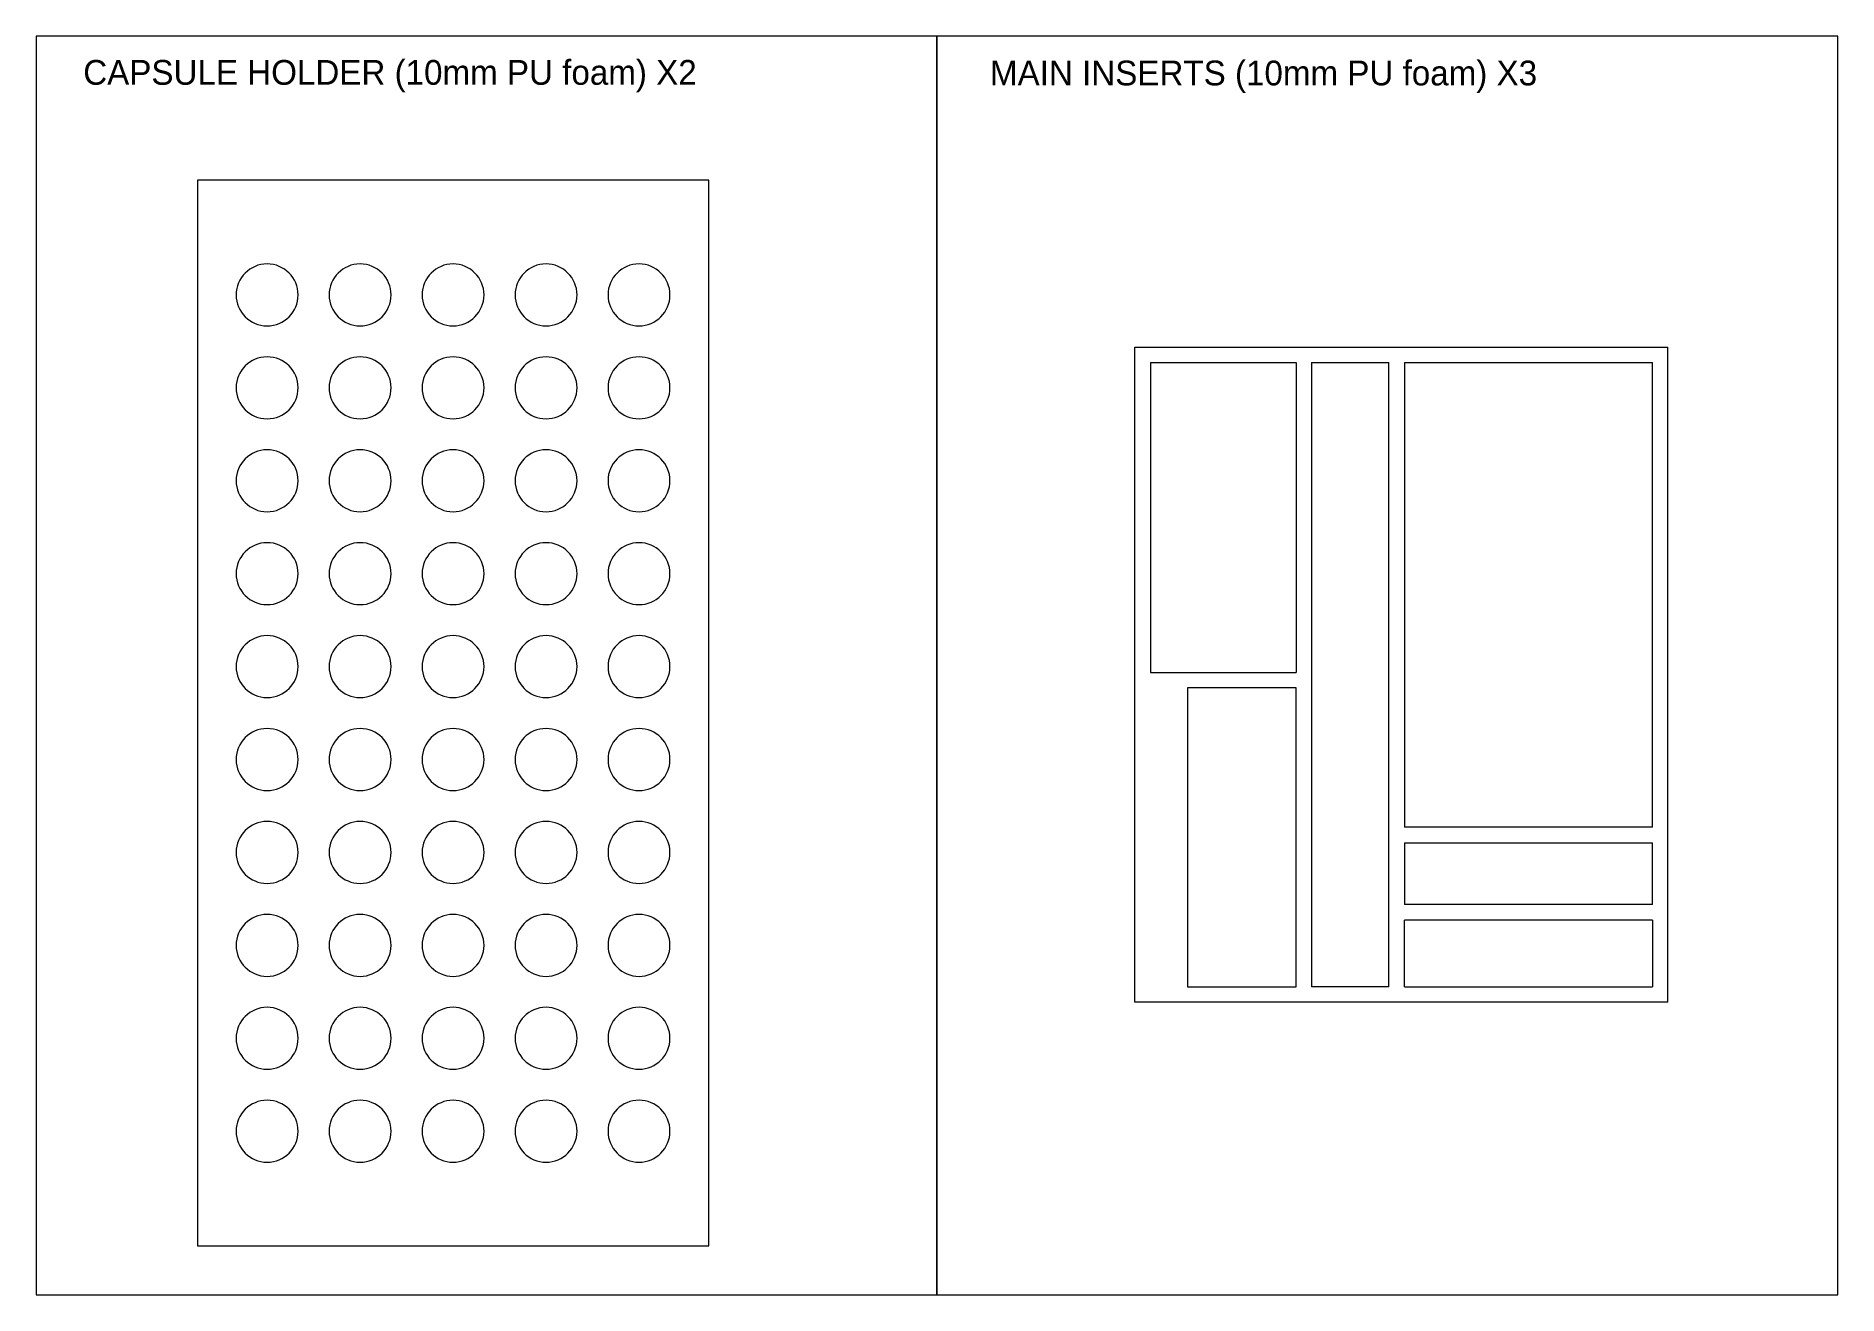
# Paper-space layout '10mm PU foam' of a CAD drawing. Header units: inches, sheet in millimetres. Extents: x 0 to 291, y 0 to 203.
# The model-space entities are those that its viewports show. They can reach past a viewport. Long polylines and large blocks are cut down to what shows.
import ezdxf

# ---------------------------------------------------------------- set-up
doc = ezdxf.new("R2010")
doc.units = ezdxf.units.IN
doc.header["$MEASUREMENT"] = 0
doc.layers.add('Layer 1', color=7, linetype='Continuous')

msp = doc.modelspace()

# ---------------------------------------------------------------- linework, layer by layer
at = {"layer": 'Layer 1', "color": 7, "lineweight": 9}
for points in [[(2349.35, 378.83), (2266.85, 378.83), (2266.85, 206.83), (2349.35, 206.83), (2349.35, 378.83)], [(2266.85, 66.99), (2438.85, 66.99)], [(2266.85, -144.51), (2266.85, 66.99)], [(2438.85, -144.51), (2438.85, 66.99)], [(2271.85, 61.99), (2318.85, 61.99)], [(2271.85, 61.99), (2271.85, -38.01)], [(2318.85, 61.99), (2318.85, -38.01)], [(2323.85, 61.99), (2348.85, 61.99)], [(2323.85, 61.99), (2323.85, -139.51)], [(2348.85, -139.51), (2348.85, 61.99)], [(2353.85, 61.99), (2433.85, 61.99)], [(2353.85, 61.99), (2353.85, -88.01)], [(2433.85, -88.01), (2433.85, 61.99)], [(2271.85, -38.01), (2318.85, -38.01)], [(2283.85, -43.01), (2283.85, -139.51)], [(2318.85, -43.01), (2283.85, -43.01)], [(2318.85, -139.51), (2318.85, -43.01)], [(2433.85, -88.01), (2353.85, -88.01)], [(2353.85, -93.01), (2353.85, -113.01)], [(2353.85, -93.01), (2433.85, -93.01)], [(2433.85, -113.01), (2433.85, -93.01)], [(2433.85, -113.01), (2353.85, -113.01)], [(2353.85, -139.51), (2353.85, -118.01)], [(2433.85, -118.01), (2353.85, -118.01)], [(2433.85, -118.01), (2433.85, -139.51)], [(2283.85, -139.51), (2318.85, -139.51)], [(2348.85, -139.51), (2323.85, -139.51)], [(2353.85, -139.51), (2433.85, -139.51)], [(2438.85, -144.51), (2266.85, -144.51)]]:
    msp.add_lwpolyline(points, dxfattribs=at)
for points in [[(2283.1, 360.33), (2283.1, 357.57), (2280.86, 355.33), (2278.1, 355.33), (2275.34, 355.33), (2273.1, 357.57), (2273.1, 360.33), (2273.1, 363.09), (2275.34, 365.33), (2278.1, 365.33), (2280.86, 365.33), (2283.1, 363.09), (2283.1, 360.33)], [(2298.1, 360.33), (2298.1, 357.57), (2295.86, 355.33), (2293.1, 355.33), (2290.34, 355.33), (2288.1, 357.57), (2288.1, 360.33), (2288.1, 363.09), (2290.34, 365.33), (2293.1, 365.33), (2295.86, 365.33), (2298.1, 363.09), (2298.1, 360.33)], [(2313.1, 360.33), (2313.1, 357.57), (2310.86, 355.33), (2308.1, 355.33), (2305.34, 355.33), (2303.1, 357.57), (2303.1, 360.33), (2303.1, 363.09), (2305.34, 365.33), (2308.1, 365.33), (2310.86, 365.33), (2313.1, 363.09), (2313.1, 360.33)], [(2328.1, 360.33), (2328.1, 357.57), (2325.86, 355.33), (2323.1, 355.33), (2320.34, 355.33), (2318.1, 357.57), (2318.1, 360.33), (2318.1, 363.09), (2320.34, 365.33), (2323.1, 365.33), (2325.86, 365.33), (2328.1, 363.09), (2328.1, 360.33)], [(2343.1, 360.33), (2343.1, 357.57), (2340.86, 355.33), (2338.1, 355.33), (2335.34, 355.33), (2333.1, 357.57), (2333.1, 360.33), (2333.1, 363.09), (2335.34, 365.33), (2338.1, 365.33), (2340.86, 365.33), (2343.1, 363.09), (2343.1, 360.33)], [(2283.1, 345.33), (2283.1, 342.57), (2280.86, 340.33), (2278.1, 340.33), (2275.34, 340.33), (2273.1, 342.57), (2273.1, 345.33), (2273.1, 348.09), (2275.34, 350.33), (2278.1, 350.33), (2280.86, 350.33), (2283.1, 348.09), (2283.1, 345.33)], [(2298.1, 345.33), (2298.1, 342.57), (2295.86, 340.33), (2293.1, 340.33), (2290.34, 340.33), (2288.1, 342.57), (2288.1, 345.33), (2288.1, 348.09), (2290.34, 350.33), (2293.1, 350.33), (2295.86, 350.33), (2298.1, 348.09), (2298.1, 345.33)], [(2313.1, 345.33), (2313.1, 342.57), (2310.86, 340.33), (2308.1, 340.33), (2305.34, 340.33), (2303.1, 342.57), (2303.1, 345.33), (2303.1, 348.09), (2305.34, 350.33), (2308.1, 350.33), (2310.86, 350.33), (2313.1, 348.09), (2313.1, 345.33)], [(2328.1, 345.33), (2328.1, 342.57), (2325.86, 340.33), (2323.1, 340.33), (2320.34, 340.33), (2318.1, 342.57), (2318.1, 345.33), (2318.1, 348.09), (2320.34, 350.33), (2323.1, 350.33), (2325.86, 350.33), (2328.1, 348.09), (2328.1, 345.33)], [(2343.1, 345.33), (2343.1, 342.57), (2340.86, 340.33), (2338.1, 340.33), (2335.34, 340.33), (2333.1, 342.57), (2333.1, 345.33), (2333.1, 348.09), (2335.34, 350.33), (2338.1, 350.33), (2340.86, 350.33), (2343.1, 348.09), (2343.1, 345.33)], [(2283.1, 330.33), (2283.1, 327.57), (2280.86, 325.33), (2278.1, 325.33), (2275.34, 325.33), (2273.1, 327.57), (2273.1, 330.33), (2273.1, 333.09), (2275.34, 335.33), (2278.1, 335.33), (2280.86, 335.33), (2283.1, 333.09), (2283.1, 330.33)], [(2298.1, 330.33), (2298.1, 327.57), (2295.86, 325.33), (2293.1, 325.33), (2290.34, 325.33), (2288.1, 327.57), (2288.1, 330.33), (2288.1, 333.09), (2290.34, 335.33), (2293.1, 335.33), (2295.86, 335.33), (2298.1, 333.09), (2298.1, 330.33)], [(2313.1, 330.33), (2313.1, 327.57), (2310.86, 325.33), (2308.1, 325.33), (2305.34, 325.33), (2303.1, 327.57), (2303.1, 330.33), (2303.1, 333.09), (2305.34, 335.33), (2308.1, 335.33), (2310.86, 335.33), (2313.1, 333.09), (2313.1, 330.33)], [(2328.1, 330.33), (2328.1, 327.57), (2325.86, 325.33), (2323.1, 325.33), (2320.34, 325.33), (2318.1, 327.57), (2318.1, 330.33), (2318.1, 333.09), (2320.34, 335.33), (2323.1, 335.33), (2325.86, 335.33), (2328.1, 333.09), (2328.1, 330.33)], [(2343.1, 330.33), (2343.1, 327.57), (2340.86, 325.33), (2338.1, 325.33), (2335.34, 325.33), (2333.1, 327.57), (2333.1, 330.33), (2333.1, 333.09), (2335.34, 335.33), (2338.1, 335.33), (2340.86, 335.33), (2343.1, 333.09), (2343.1, 330.33)], [(2283.1, 315.33), (2283.1, 312.57), (2280.86, 310.33), (2278.1, 310.33), (2275.34, 310.33), (2273.1, 312.57), (2273.1, 315.33), (2273.1, 318.09), (2275.34, 320.33), (2278.1, 320.33), (2280.86, 320.33), (2283.1, 318.09), (2283.1, 315.33)], [(2298.1, 315.33), (2298.1, 312.57), (2295.86, 310.33), (2293.1, 310.33), (2290.34, 310.33), (2288.1, 312.57), (2288.1, 315.33), (2288.1, 318.09), (2290.34, 320.33), (2293.1, 320.33), (2295.86, 320.33), (2298.1, 318.09), (2298.1, 315.33)], [(2313.1, 315.33), (2313.1, 312.57), (2310.86, 310.33), (2308.1, 310.33), (2305.34, 310.33), (2303.1, 312.57), (2303.1, 315.33), (2303.1, 318.09), (2305.34, 320.33), (2308.1, 320.33), (2310.86, 320.33), (2313.1, 318.09), (2313.1, 315.33)], [(2328.1, 315.33), (2328.1, 312.57), (2325.86, 310.33), (2323.1, 310.33), (2320.34, 310.33), (2318.1, 312.57), (2318.1, 315.33), (2318.1, 318.09), (2320.34, 320.33), (2323.1, 320.33), (2325.86, 320.33), (2328.1, 318.09), (2328.1, 315.33)], [(2343.1, 315.33), (2343.1, 312.57), (2340.86, 310.33), (2338.1, 310.33), (2335.34, 310.33), (2333.1, 312.57), (2333.1, 315.33), (2333.1, 318.09), (2335.34, 320.33), (2338.1, 320.33), (2340.86, 320.33), (2343.1, 318.09), (2343.1, 315.33)], [(2283.1, 300.33), (2283.1, 297.57), (2280.86, 295.33), (2278.1, 295.33), (2275.34, 295.33), (2273.1, 297.57), (2273.1, 300.33), (2273.1, 303.09), (2275.34, 305.33), (2278.1, 305.33), (2280.86, 305.33), (2283.1, 303.09), (2283.1, 300.33)], [(2298.1, 300.33), (2298.1, 297.57), (2295.86, 295.33), (2293.1, 295.33), (2290.34, 295.33), (2288.1, 297.57), (2288.1, 300.33), (2288.1, 303.09), (2290.34, 305.33), (2293.1, 305.33), (2295.86, 305.33), (2298.1, 303.09), (2298.1, 300.33)], [(2313.1, 300.33), (2313.1, 297.57), (2310.86, 295.33), (2308.1, 295.33), (2305.34, 295.33), (2303.1, 297.57), (2303.1, 300.33), (2303.1, 303.09), (2305.34, 305.33), (2308.1, 305.33), (2310.86, 305.33), (2313.1, 303.09), (2313.1, 300.33)], [(2328.1, 300.33), (2328.1, 297.57), (2325.86, 295.33), (2323.1, 295.33), (2320.34, 295.33), (2318.1, 297.57), (2318.1, 300.33), (2318.1, 303.09), (2320.34, 305.33), (2323.1, 305.33), (2325.86, 305.33), (2328.1, 303.09), (2328.1, 300.33)], [(2343.1, 300.33), (2343.1, 297.57), (2340.86, 295.33), (2338.1, 295.33), (2335.34, 295.33), (2333.1, 297.57), (2333.1, 300.33), (2333.1, 303.09), (2335.34, 305.33), (2338.1, 305.33), (2340.86, 305.33), (2343.1, 303.09), (2343.1, 300.33)], [(2283.1, 285.33), (2283.1, 282.57), (2280.86, 280.33), (2278.1, 280.33), (2275.34, 280.33), (2273.1, 282.57), (2273.1, 285.33), (2273.1, 288.09), (2275.34, 290.33), (2278.1, 290.33), (2280.86, 290.33), (2283.1, 288.09), (2283.1, 285.33)], [(2298.1, 285.33), (2298.1, 282.57), (2295.86, 280.33), (2293.1, 280.33), (2290.34, 280.33), (2288.1, 282.57), (2288.1, 285.33), (2288.1, 288.09), (2290.34, 290.33), (2293.1, 290.33), (2295.86, 290.33), (2298.1, 288.09), (2298.1, 285.33)], [(2313.1, 285.33), (2313.1, 282.57), (2310.86, 280.33), (2308.1, 280.33), (2305.34, 280.33), (2303.1, 282.57), (2303.1, 285.33), (2303.1, 288.09), (2305.34, 290.33), (2308.1, 290.33), (2310.86, 290.33), (2313.1, 288.09), (2313.1, 285.33)], [(2328.1, 285.33), (2328.1, 282.57), (2325.86, 280.33), (2323.1, 280.33), (2320.34, 280.33), (2318.1, 282.57), (2318.1, 285.33), (2318.1, 288.09), (2320.34, 290.33), (2323.1, 290.33), (2325.86, 290.33), (2328.1, 288.09), (2328.1, 285.33)], [(2343.1, 285.33), (2343.1, 282.57), (2340.86, 280.33), (2338.1, 280.33), (2335.34, 280.33), (2333.1, 282.57), (2333.1, 285.33), (2333.1, 288.09), (2335.34, 290.33), (2338.1, 290.33), (2340.86, 290.33), (2343.1, 288.09), (2343.1, 285.33)], [(2283.1, 270.33), (2283.1, 267.57), (2280.86, 265.33), (2278.1, 265.33), (2275.34, 265.33), (2273.1, 267.57), (2273.1, 270.33), (2273.1, 273.09), (2275.34, 275.33), (2278.1, 275.33), (2280.86, 275.33), (2283.1, 273.09), (2283.1, 270.33)], [(2298.1, 270.33), (2298.1, 267.57), (2295.86, 265.33), (2293.1, 265.33), (2290.34, 265.33), (2288.1, 267.57), (2288.1, 270.33), (2288.1, 273.09), (2290.34, 275.33), (2293.1, 275.33), (2295.86, 275.33), (2298.1, 273.09), (2298.1, 270.33)], [(2313.1, 270.33), (2313.1, 267.57), (2310.86, 265.33), (2308.1, 265.33), (2305.34, 265.33), (2303.1, 267.57), (2303.1, 270.33), (2303.1, 273.09), (2305.34, 275.33), (2308.1, 275.33), (2310.86, 275.33), (2313.1, 273.09), (2313.1, 270.33)], [(2328.1, 270.33), (2328.1, 267.57), (2325.86, 265.33), (2323.1, 265.33), (2320.34, 265.33), (2318.1, 267.57), (2318.1, 270.33), (2318.1, 273.09), (2320.34, 275.33), (2323.1, 275.33), (2325.86, 275.33), (2328.1, 273.09), (2328.1, 270.33)], [(2343.1, 270.33), (2343.1, 267.57), (2340.86, 265.33), (2338.1, 265.33), (2335.34, 265.33), (2333.1, 267.57), (2333.1, 270.33), (2333.1, 273.09), (2335.34, 275.33), (2338.1, 275.33), (2340.86, 275.33), (2343.1, 273.09), (2343.1, 270.33)], [(2283.1, 255.33), (2283.1, 252.57), (2280.86, 250.33), (2278.1, 250.33), (2275.34, 250.33), (2273.1, 252.57), (2273.1, 255.33), (2273.1, 258.09), (2275.34, 260.33), (2278.1, 260.33), (2280.86, 260.33), (2283.1, 258.09), (2283.1, 255.33)], [(2298.1, 255.33), (2298.1, 252.57), (2295.86, 250.33), (2293.1, 250.33), (2290.34, 250.33), (2288.1, 252.57), (2288.1, 255.33), (2288.1, 258.09), (2290.34, 260.33), (2293.1, 260.33), (2295.86, 260.33), (2298.1, 258.09), (2298.1, 255.33)], [(2313.1, 255.33), (2313.1, 252.57), (2310.86, 250.33), (2308.1, 250.33), (2305.34, 250.33), (2303.1, 252.57), (2303.1, 255.33), (2303.1, 258.09), (2305.34, 260.33), (2308.1, 260.33), (2310.86, 260.33), (2313.1, 258.09), (2313.1, 255.33)], [(2328.1, 255.33), (2328.1, 252.57), (2325.86, 250.33), (2323.1, 250.33), (2320.34, 250.33), (2318.1, 252.57), (2318.1, 255.33), (2318.1, 258.09), (2320.34, 260.33), (2323.1, 260.33), (2325.86, 260.33), (2328.1, 258.09), (2328.1, 255.33)], [(2343.1, 255.33), (2343.1, 252.57), (2340.86, 250.33), (2338.1, 250.33), (2335.34, 250.33), (2333.1, 252.57), (2333.1, 255.33), (2333.1, 258.09), (2335.34, 260.33), (2338.1, 260.33), (2340.86, 260.33), (2343.1, 258.09), (2343.1, 255.33)], [(2283.1, 240.33), (2283.1, 237.57), (2280.86, 235.33), (2278.1, 235.33), (2275.34, 235.33), (2273.1, 237.57), (2273.1, 240.33), (2273.1, 243.09), (2275.34, 245.33), (2278.1, 245.33), (2280.86, 245.33), (2283.1, 243.09), (2283.1, 240.33)], [(2298.1, 240.33), (2298.1, 237.57), (2295.86, 235.33), (2293.1, 235.33), (2290.34, 235.33), (2288.1, 237.57), (2288.1, 240.33), (2288.1, 243.09), (2290.34, 245.33), (2293.1, 245.33), (2295.86, 245.33), (2298.1, 243.09), (2298.1, 240.33)], [(2313.1, 240.33), (2313.1, 237.57), (2310.86, 235.33), (2308.1, 235.33), (2305.34, 235.33), (2303.1, 237.57), (2303.1, 240.33), (2303.1, 243.09), (2305.34, 245.33), (2308.1, 245.33), (2310.86, 245.33), (2313.1, 243.09), (2313.1, 240.33)], [(2328.1, 240.33), (2328.1, 237.57), (2325.86, 235.33), (2323.1, 235.33), (2320.34, 235.33), (2318.1, 237.57), (2318.1, 240.33), (2318.1, 243.09), (2320.34, 245.33), (2323.1, 245.33), (2325.86, 245.33), (2328.1, 243.09), (2328.1, 240.33)], [(2343.1, 240.33), (2343.1, 237.57), (2340.86, 235.33), (2338.1, 235.33), (2335.34, 235.33), (2333.1, 237.57), (2333.1, 240.33), (2333.1, 243.09), (2335.34, 245.33), (2338.1, 245.33), (2340.86, 245.33), (2343.1, 243.09), (2343.1, 240.33)], [(2283.1, 225.33), (2283.1, 222.57), (2280.86, 220.33), (2278.1, 220.33), (2275.34, 220.33), (2273.1, 222.57), (2273.1, 225.33), (2273.1, 228.09), (2275.34, 230.33), (2278.1, 230.33), (2280.86, 230.33), (2283.1, 228.09), (2283.1, 225.33)], [(2298.1, 225.33), (2298.1, 222.57), (2295.86, 220.33), (2293.1, 220.33), (2290.34, 220.33), (2288.1, 222.57), (2288.1, 225.33), (2288.1, 228.09), (2290.34, 230.33), (2293.1, 230.33), (2295.86, 230.33), (2298.1, 228.09), (2298.1, 225.33)], [(2313.1, 225.33), (2313.1, 222.57), (2310.86, 220.33), (2308.1, 220.33), (2305.34, 220.33), (2303.1, 222.57), (2303.1, 225.33), (2303.1, 228.09), (2305.34, 230.33), (2308.1, 230.33), (2310.86, 230.33), (2313.1, 228.09), (2313.1, 225.33)], [(2328.1, 225.33), (2328.1, 222.57), (2325.86, 220.33), (2323.1, 220.33), (2320.34, 220.33), (2318.1, 222.57), (2318.1, 225.33), (2318.1, 228.09), (2320.34, 230.33), (2323.1, 230.33), (2325.86, 230.33), (2328.1, 228.09), (2328.1, 225.33)], [(2343.1, 225.33), (2343.1, 222.57), (2340.86, 220.33), (2338.1, 220.33), (2335.34, 220.33), (2333.1, 222.57), (2333.1, 225.33), (2333.1, 228.09), (2335.34, 230.33), (2338.1, 230.33), (2340.86, 230.33), (2343.1, 228.09), (2343.1, 225.33)]]:
    msp.add_open_spline(points, degree=3, knots=[0, 0, 0, 0, 1, 1, 1, 2, 2, 2, 3, 3, 3, 4, 4, 4, 4], dxfattribs=at)

psp = doc.layouts.new('10mm PU foam')

# ---------------------------------------------------------------- texts
at = {"char_height": 4, "attachment_point": 1}
for s, width, insert in [('CAPSULE HOLDER (10mm PU foam) X2', 126.9054, (7.52, 199.52)), ('MAIN INSERTS (10mm PU foam) X3', 138.4457, (153.82, 199.42))]:
    psp.add_mtext_dynamic_manual_height_columns(s, width=width, gutter_width=1, heights=[0], dxfattribs=dict(at, insert=insert))

# ---------------------------------------------------------------- viewports
at = {"layer": '0', "view_target_point": (29.05, 54.55)}
psp.add_viewport(center=(72.58, 101.78), size=(145.36, 203.222), view_center_point=(2284.44, 245.96), view_height=203.222, dxfattribs=at)
psp.add_viewport(center=(217.95, 101.78), size=(145.37, 203.222), view_center_point=(2319.31, -90.35), view_height=406.444, status=3, dxfattribs=at)

doc.saveas('drawing.dxf')
